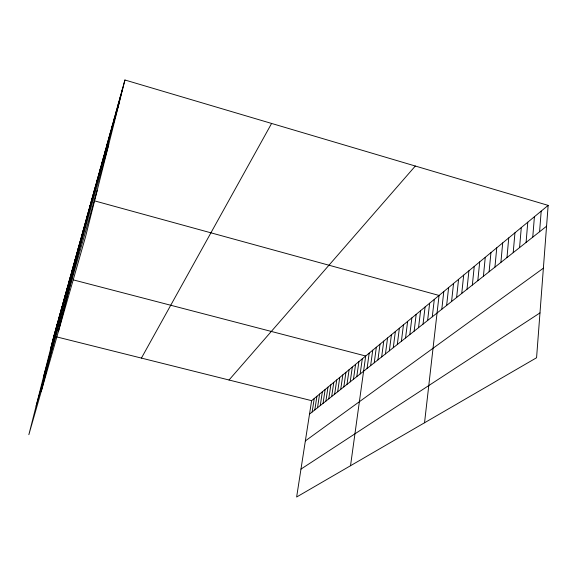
<?xml version="1.0" encoding="UTF-8"?>
<svg xmlns="http://www.w3.org/2000/svg" width="577" height="577" viewBox="0 0 577 577"><rect width="100%" height="100%" fill="white"/><g stroke="black" fill="none" stroke-linecap="round" stroke-linejoin="round"><path stroke-width="0.87" d="M548.15 205.383L536.574 357.747L296.636 497.006L311.609 400.662L548.15 205.383L124.928 79.994L53.841 336.182L28.85 434.676L85.526 236.83L124.928 79.994M539.582 231.745L541.197 211.124M532.759 237.154L534.41 216.728M526.087 242.441L527.775 222.203M519.574 247.605L521.291 227.562M513.205 252.654L514.951 232.791M506.981 257.587L508.748 237.912M500.894 262.412L502.69 242.917M494.936 267.137L496.754 247.814M489.108 271.753L490.948 252.611M483.403 276.275L485.264 257.299M477.821 280.703L479.703 261.893M472.347 285.038L474.251 266.394M466.995 289.279L468.913 270.793M461.751 293.433L463.684 275.114M456.616 297.508L458.564 279.34M451.575 301.497L453.544 283.487M446.641 305.413L448.617 287.548M441.802 309.243L443.792 291.536M424.535 422.775L439.061 295.446L94.159 200.76M432.288 316.787L434.308 299.369M427.622 320.487L429.641 303.221M418.541 327.686L420.583 310.693M423.035 324.123L425.069 306.993M414.135 331.176L416.183 314.328M409.807 334.61L411.863 317.898M405.559 337.971L407.622 321.396M401.39 341.274L403.46 324.829M393.283 347.7L395.368 331.515M397.301 344.519L399.378 328.205M389.338 350.83L391.422 334.768M385.465 353.903L387.556 337.963M377.921 359.882L380.012 344.188M381.657 356.918L383.755 341.101M374.242 362.796L376.341 347.217M367.08 368.472L369.186 353.131M370.629 365.659L372.735 350.196M350.527 465.726L365.695 356.009L73.113 279.838M356.788 376.63L358.894 361.628M360.156 373.954L362.269 358.836M353.463 379.262L355.576 364.361M346.986 384.397L349.099 369.713M350.203 381.851L352.309 367.059M340.718 389.367L342.825 374.891M343.827 386.9L345.94 372.316M337.66 391.79L339.766 377.416M331.681 396.529L333.787 382.349M334.646 394.178L336.752 379.904M325.89 401.123L327.988 387.138M328.76 398.844L330.866 384.765M320.264 405.573L322.363 391.783M323.055 403.366L325.154 389.475M314.811 409.901L316.91 396.284M317.523 407.751L319.615 394.048M312.15 412.007L314.241 398.491M113.417 123.42L118.631 102.677M115.414 116.251L120.68 95.299M117.463 108.894L122.778 87.74M62.871 304.952L66.73 289.719M63.823 301.54L67.711 286.192M41.255 391.372L69.716 278.951M66.781 290.923L70.747 275.236M67.797 287.259L72.868 267.591M69.896 279.73L73.957 263.667M70.971 275.856L75.068 259.672M72.075 271.911L76.2 255.604M73.192 267.894L78.522 247.223M75.493 259.621L79.72 242.917M76.683 255.359L80.939 238.525M77.888 251.017L82.179 234.046M79.121 246.588L83.449 229.48M80.383 242.073L84.74 224.821M81.66 237.464L86.06 220.068M82.973 232.762L87.401 215.221M84.307 227.965L88.779 210.273M85.67 223.061L90.178 205.217M58.594 330.845L91.613 200.06M88.454 213.072L93.034 194.925M89.875 207.972L94.491 189.674M91.325 202.772L95.977 184.315M92.803 197.457L97.499 178.841M94.318 192.026L99.049 173.251M95.861 186.479L100.636 167.532M97.441 180.803L102.259 161.697M99.056 175.004L103.91 155.725M100.708 169.068L105.605 149.616M102.396 163.002L107.344 143.37M104.127 156.785L109.118 136.98M105.894 150.431L110.928 130.438M107.711 143.918L112.789 123.745M109.565 137.254L114.686 116.893M111.469 130.424L116.641 109.868M51.101 347.224L54.606 333.419M51.858 344.512L56.178 327.758M53.409 338.951L57.794 321.923M55.003 333.217L59.467 315.9M56.654 327.296L61.191 309.676M58.356 321.18L62.078 306.488M59.229 318.042L63.896 299.953M61.018 311.609L64.819 296.6M61.941 308.313L65.771 293.188M50.358 349.893L119.562 101.343M43.405 377.308L108.728 144.481M36.091 406.129L97.16 190.518M141.423 358.086L271.601 123.449M229.026 380.005L415.317 166.032M309.524 414.091L546.57 226.213M305.348 440.922L543.375 268.204M300.97 469.108L539.978 312.9M56.257 336.788L311.609 400.662"/></g></svg>
